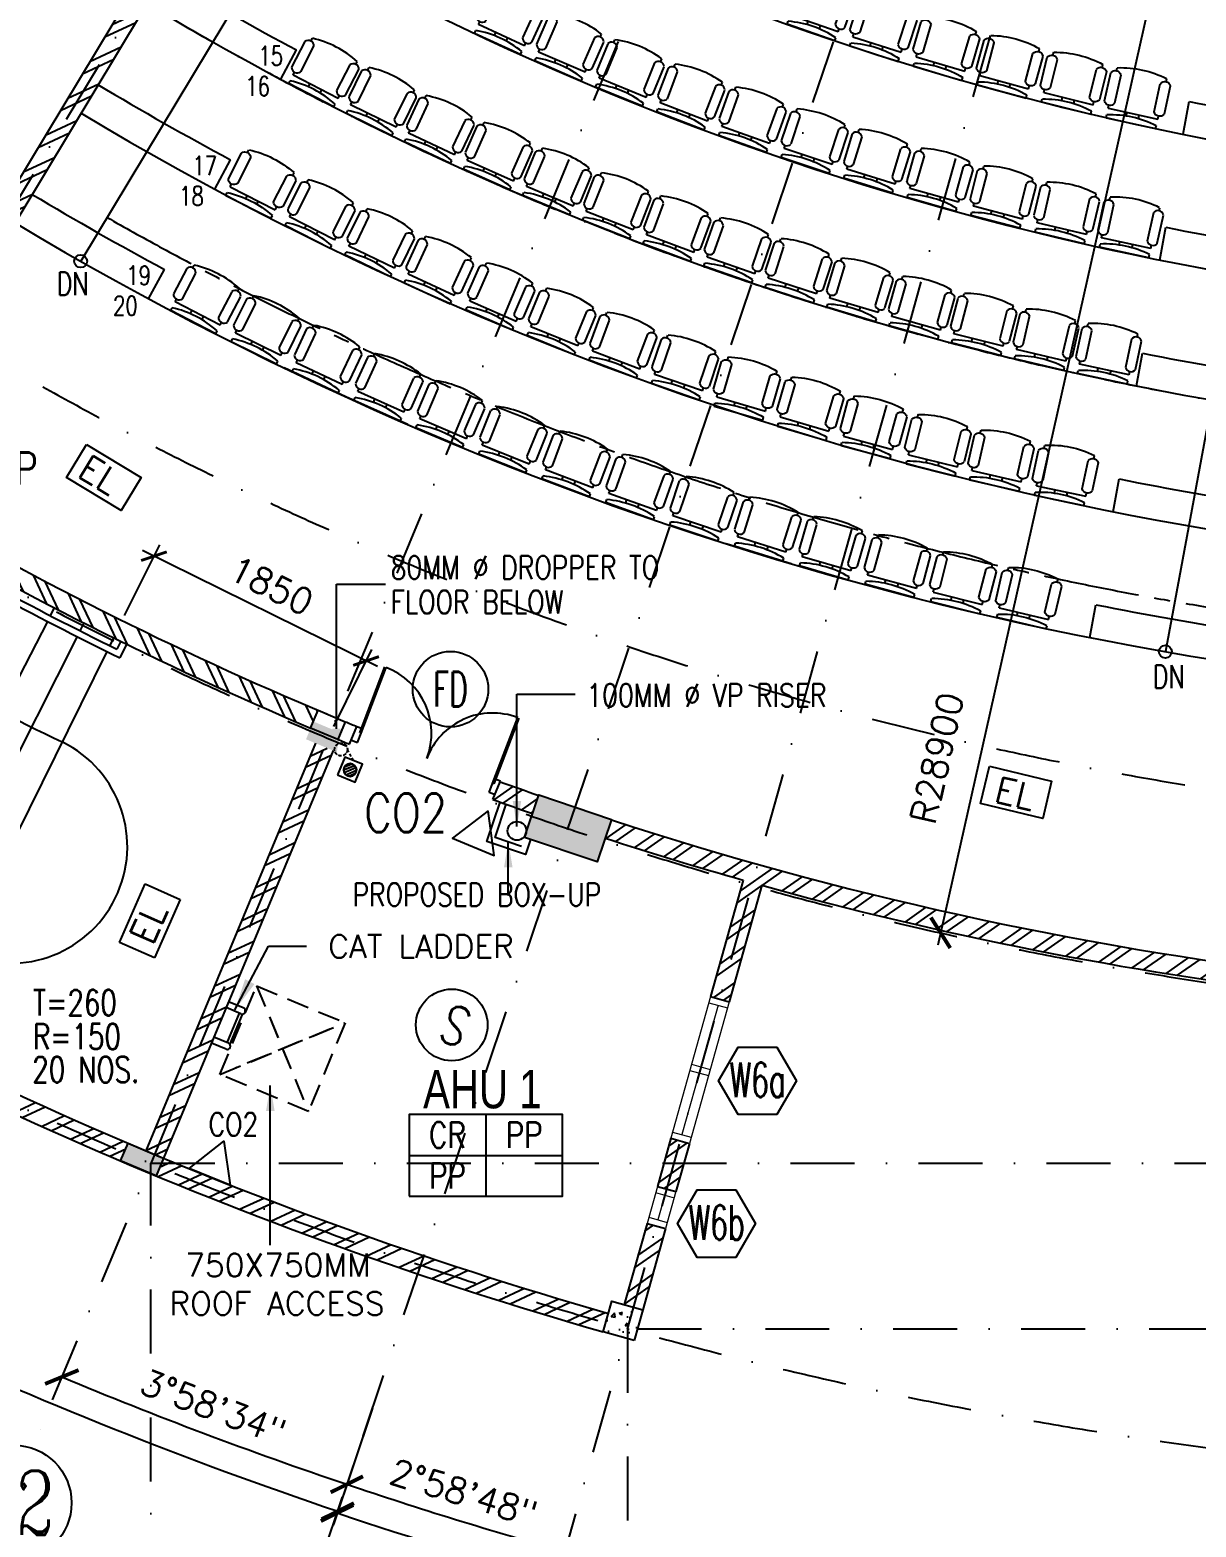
# Model space of a CAD drawing. Extents: x 2879167 to 2959690, y -882003 to -585933.
# Drawn here: x 2900786 to 2909901, y -693250 to -681549 of the extents above; entities that cross this region are included whole.
import ezdxf
from ezdxf.enums import TextEntityAlignment as Align

# ---------------------------------------------------------------- set-up
doc = ezdxf.new("R2010")
doc.units = 0
doc.header["$LTSCALE"] = 1000
doc.header["$MEASUREMENT"] = 0
doc.header["$PDMODE"] = 66
for name, pattern in [('CENTER2', [1.125, 0.75, -0.125, 0.125, -0.125]), ('DASHDOT', [1, 0.5, -0.25, 0, -0.25]), ('HIDDEN', [0.375, 0.25, -0.125])]:
    doc.linetypes.add(name, pattern=pattern)
doc.layers.get('0').update_dxf_attribs({"linetype": 'CONTINUOUS'})
doc.layers.get('DEFPOINTS').update_dxf_attribs({"linetype": 'CONTINUOUS'})
for name, color, linetype in [('-EL & K', 10, 'CONTINUOUS'), ('-FF', 240, 'CONTINUOUS'), ('COL', 3, 'CONTINUOUS'), ('DIM', 5, 'CONTINUOUS'), ('DR', 5, 'CONTINUOUS'), ('F1', 5, 'CONTINUOUS'), ('Finishes', 1, 'CONTINUOUS'), ('GRID', 6, 'DASHDOT'), ('H', 6, 'CONTINUOUS'), ('LINE', 7, 'CONTINUOUS'), ('railing', 1, 'CONTINUOUS'), ('SCH-WIN', 7, 'CONTINUOUS'), ('Sch_Door', 7, 'CONTINUOUS'), ('Sch_Window', 2, 'CONTINUOUS'), ('seat_below_cen', 8, 'CONTINUOUS'), ('SECTIONLINE', 4, 'CONTINUOUS'), ('SPEC', 7, 'CONTINUOUS'), ('step', 7, 'CONTINUOUS'), ('TEXT', 7, 'CONTINUOUS'), ('VP', 1, 'CONTINUOUS'), ('WALL', 2, 'CONTINUOUS'), ('WP', 1, 'HIDDEN')]:
    doc.layers.add(name, color=color, linetype=linetype)
doc.styles.add('1', font='ROMANC.SHX', dxfattribs={"width": 0.65, "height": 0.5})
doc.styles.add('E', font='ROMANS.SHX')
doc.styles.add('ROMANS', font='romans.shx')
doc.styles.add('ROMS', font='ROMANS.SHX', dxfattribs={"height": 300})
doc.styles.get("Standard").update_dxf_attribs({"font": 'Helv.shx'})
doc.dimstyles.get("Standard").update_dxf_attribs({"dimscale": 5, "dimtxt": 1, "dimasz": 2, "dimexe": 1, "dimexo": 1, "dimgap": 1, "dimtad": 0, "dimtih": 1, "dimtoh": 1, "dimdec": 4, "dimzin": 0, "dimdsep": 46, "dimtxsty": 'ROMANS', "dimcen": 1, "dimadec": 0, "dimazin": 0, "dimtfac": 1, "dimtdec": 4, "dimtofl": 0, "dimtmove": 0, "dimatfit": 3, "dimfxl": 0, "dimtolj": 1, "dimtzin": 0, "dimarcsym": 0})
doc.dimstyles.new('STANDARD$0', dxfattribs={"dimscale": 0, "dimtxt": 8, "dimasz": 6, "dimexe": 1, "dimexo": 1, "dimgap": 3, "dimtad": 1, "dimdec": 0, "dimlfac": -1, "dimrnd": 1, "dimzin": 0, "dimdsep": 46, "dimtxsty": 'Standard', "dimcen": 0, "dimclrd": 5, "dimclre": 250, "dimadec": 0, "dimazin": 0, "dimtfac": 1, "dimtdec": 4, "dimtofl": 0, "dimtmove": 0, "dimatfit": 3, "dimfxl": 0, "dimtolj": 1, "dimtzin": 0, "dimarcsym": 0})
pattern_1 = [(25, (488140.74, 177583.3), (-79.240924, 169.93271), []), (25, (488223.8, 177553.06), (-79.240924, 169.93271), [])]

# ---------------------------------------------------------------- blocks, each defined once
blk = doc.blocks.new('_ARCHTICK')
at = {"color": 0, "linetype": 'ByBlock', "const_width": 0.15}
blk.add_lwpolyline([(-0.5, -0.5), (0.5, 0.5)], dxfattribs=at)
blk = doc.blocks.new('*D121')
at = {"layer": 'DEFPOINTS', "color": 0}
for p in [(2914231, -660406), (2914231, -660406), (2913813, -662692), (2898231, -686958), (2931005, -688243)]:
    blk.add_point(p, dxfattribs=at)
at = {"layer": 'DIM'}
blk.add_arc((2914231, -660406), 2323, 238.927, 301.073, dxfattribs=at)
at = {"layer": 'DIM', "xscale": 200, "yscale": 200, "zscale": 200}
for p, rotation in [((2913032, -662396), 148.9270490380316), ((2915430, -662396), 31.07295098388144)]:
    blk.add_blockref('_ARCHTICK', p, dxfattribs=dict(at, rotation=rotation))
at = {"layer": 'DIM', "color": 7, "insert": (2914231, -662510), "char_height": 200, "attachment_point": 5, "rotation": 0, "style": 'ROMANS'}
blk.add_mtext('\\A1;62°8\'45"', dxfattribs=at)
blk = doc.blocks.new('*D122')
at = {"layer": 'DEFPOINTS', "color": 0}
for p in [(2914233, -660406), (2914233, -660406), (2913815, -662692), (2930297, -687065), (2897459, -688243)]:
    blk.add_point(p, dxfattribs=at)
at = {"layer": 'DIM'}
blk.add_arc((2914233, -660406), 2323, 238.927, 301.0727, dxfattribs=at)
at = {"layer": 'DIM', "xscale": 200, "yscale": 200, "zscale": 200}
for p, rotation in [((2913034, -662396), 148.9270495927155), ((2915432, -662396), 31.07272813242464)]:
    blk.add_blockref('_ARCHTICK', p, dxfattribs=dict(at, rotation=rotation))
at = {"layer": 'DIM', "color": 7, "insert": (2914233, -662510), "char_height": 200, "attachment_point": 5, "rotation": 359.9999, "style": 'ROMANS'}
blk.add_mtext('\\A1;62°8\'44"', dxfattribs=at)
blk = doc.blocks.new('*D84')
at = {"layer": 'DEFPOINTS', "color": 0}
for p in [(2914231, -660406), (2914231, -660406), (2903496, -692226), (2905581, -693852), (2910578, -693955)]:
    blk.add_point(p, dxfattribs=at)
at = {"layer": 'DIM'}
for p, q in [((2903464, -692321), (2903155, -693235)), ((2910567, -694054), (2910481, -694849))]:
    blk.add_line(p, q, dxfattribs=at)
blk.add_arc((2914231, -660406), 34546, 251.3562, 263.7854, dxfattribs=at)
at = {"layer": 'DIM', "xscale": 200, "yscale": 200, "zscale": 200}
for p, rotation in [((2903187, -693140), 161.3562291409188), ((2910491, -694750), 353.7854095700074)]:
    blk.add_blockref('_ARCHTICK', p, dxfattribs=dict(at, rotation=rotation))
at = {"layer": 'DIM', "color": 7, "insert": (2906843, -693929), "char_height": 200, "attachment_point": 5, "rotation": 347.5708, "style": 'ROMANS'}
blk.add_mtext('\\A1;12°25\'45"', dxfattribs=at)
blk = doc.blocks.new('*D85')
at = {"layer": 'DEFPOINTS', "color": 0}
for p in [(2914231, -660406), (2914231, -660406), (2896783, -689361), (2898592, -691194), (2903496, -692226)]:
    blk.add_point(p, dxfattribs=at)
at = {"layer": 'DIM'}
for p, q in [((2896732, -689446), (2896356, -690069)), ((2903464, -692321), (2903160, -693221))]:
    blk.add_line(p, q, dxfattribs=at)
blk.add_arc((2914231, -660406), 34532, 238.927, 251.3562, dxfattribs=at)
at = {"layer": 'DIM', "xscale": 200, "yscale": 200, "zscale": 200}
for p, rotation in [((2896408, -689984), 148.927048814315), ((2903192, -693126), 341.3562291409187)]:
    blk.add_blockref('_ARCHTICK', p, dxfattribs=dict(at, rotation=rotation))
at = {"layer": 'DIM', "color": 7, "insert": (2899807, -691540), "char_height": 200, "attachment_point": 5, "rotation": 335.1416, "style": 'ROMANS'}
blk.add_mtext('\\A1;12°25\'45"', dxfattribs=at)
blk = doc.blocks.new('sbc')
at = {"layer": 'seat_below_cen'}
for p, q in [((-198, 375), (-198, 400)), ((198, 375), (198, 400)), ((-238, 350), (-238, 125)), ((-158, 125), (-158, 350)), ((158, 350), (158, 125)), ((238, 125), (238, 350)), ((-198, 75), (-198, 100)), ((198, 75), (-198, 75)), ((-198, 0), (-198, 25)), ((198, 0), (-198, 0)), ((-50, 49), (-50, 75)), ((50, 75), (50, 48)), ((198, 75), (198, 100)), ((198, 0), (198, 25))]:
    blk.add_line(p, q, dxfattribs=at)
for centre, radius, start, end in [((-198, 331), 44.5, 25.9892, 154.0108), ((0, -368), 793, 75.5714, 104.4286), ((198, 331), 44.5, 25.9892, 154.0108), ((-198, 144), 44.5, 205.9892, 334.0108), ((198, 144), 44.5, 205.9892, 334.0108), ((0, -743), 793, 75.5714, 104.4286)]:
    blk.add_arc(centre, radius, start, end, dxfattribs=at)
blk = doc.blocks.new('*D124')
at = {"layer": 'DEFPOINTS', "color": 0}
for p in [(2914231, -660406), (2914231, -660406), (2901771, -692374), (2900803, -692634), (2903074, -693475)]:
    blk.add_point(p, dxfattribs=at)
at = {"layer": 'DIM'}
blk.add_arc((2914231, -660406), 34310, 247.3801, 251.3562, dxfattribs=at)
at = {"layer": 'DIM', "xscale": 200, "yscale": 200, "zscale": 200}
for p, rotation in [((2901035, -692077), 157.3801448760723), ((2903263, -692916), 341.3562392169153)]:
    blk.add_blockref('_ARCHTICK', p, dxfattribs=dict(at, rotation=rotation))
at = {"layer": 'DIM', "color": 7, "insert": (2902219, -692311), "char_height": 200, "attachment_point": 5, "rotation": 339.3682, "style": 'ROMANS'}
blk.add_mtext('\\A1;3°58\'34"', dxfattribs=at)
blk = doc.blocks.new('*D125')
at = {"layer": 'DEFPOINTS', "color": 0}
for p in [(2914231, -660406), (2914231, -660406), (2903828, -693101), (2903070, -693487), (2904805, -694023)]:
    blk.add_point(p, dxfattribs=at)
at = {"layer": 'DIM'}
blk.add_arc((2914231, -660406), 34310, 251.3562, 254.3361, dxfattribs=at)
at = {"layer": 'DIM', "xscale": 200, "yscale": 200, "zscale": 200}
for p, rotation in [((2903263, -692916), 161.3562293810233), ((2904968, -693442), 344.3361454312285)]:
    blk.add_blockref('_ARCHTICK', p, dxfattribs=dict(at, rotation=rotation))
at = {"layer": 'DIM', "color": 7, "insert": (2904176, -692981), "char_height": 200, "attachment_point": 5, "rotation": 342.8462, "style": 'ROMANS'}
blk.add_mtext('\\A1;2°58\'48"', dxfattribs=at)
blk = doc.blocks.new('*D128')
at = {"layer": 'DEFPOINTS', "color": 0}
for p in [(2901755, -685662), (2901482, -686215), (2903116, -687083)]:
    blk.add_point(p, dxfattribs=at)
at = {"layer": 'DIM', "color": 0}
for p, q in [((2901526, -686125), (2901800, -685572)), ((2903503, -686525), (2901666, -685618)), ((2903160, -686994), (2903458, -686391))]:
    blk.add_line(p, q, dxfattribs=at)
at = {"layer": 'DIM', "color": 0, "xscale": 150, "yscale": 150, "zscale": 150}
for p, rotation in [((2901755, -685662), 153.7115798362887), ((2903413, -686481), 333.7115798362887)]:
    blk.add_blockref('_ARCHTICK', p, dxfattribs=dict(at, rotation=rotation))
at = {"layer": 'DIM', "color": 7, "insert": (2902673, -685892), "char_height": 200, "attachment_point": 5, "rotation": 333.7116, "style": 'ROMANS'}
blk.add_mtext('\\A1;1850', dxfattribs=at)
blk = doc.blocks.new('*D131')
at = {"layer": 'DEFPOINTS', "color": 0, "ltscale": 0.1}
for p in [(2914231, -660406), (2907904, -688605)]:
    blk.add_point(p, dxfattribs=at)
at = {"layer": 'DIM', "ltscale": 0.1}
blk.add_line((2914253, -660309), (2907882, -688703), dxfattribs=at)
at = {"layer": 'DIM', "ltscale": 0.1, "xscale": 200, "yscale": 200, "zscale": 200, "rotation": 257.3540251472509}
blk.add_blockref('_ARCHTICK', (2907904, -688605), dxfattribs=at)
at = {"layer": 'DIM', "color": 7, "ltscale": 0.1, "insert": (2907876, -687240), "char_height": 200, "attachment_point": 5, "rotation": 77.354, "style": 'ROMANS'}
blk.add_mtext('\\A1;R28900', dxfattribs=at)
blk = doc.blocks.new('A$C061803DA')
at = {"layer": 'LINE', "color": 5}
for p, q in [((72, 123), (28, 79)), ((97, 120), (31, 54)), ((113, 108), (43, 38)), ((125, 91), (60, 26)), ((127, 65), (86, 24))]:
    blk.add_line(p, q, dxfattribs=at)
at = {"layer": 'LINE', "color": 5, "linetype": 'Continuous'}
blk.add_lwpolyline([(150, 150), (150, 0), (0, 0), (0, 150)], close=True, dxfattribs=at)
at = {"layer": 'LINE', "color": 5}
blk.add_circle((78, 73), 50, dxfattribs=at)
blk = doc.blocks.new('SMOKE DETECTOR')
at = {"layer": '-FF'}
blk.add_circle((0, 0), 280, dxfattribs=at)
at = {"layer": '-FF', "color": 3, "style": 'E', "width": 0.8}
blk.add_text('S', height=300, dxfattribs=at).set_placement((-132, -156))
blk = doc.blocks.new('D1200-1')
at = {"layer": 'DR'}
for p, q in [((0, 0), (0, -50)), ((0, -50), (77, -50)), ((77, -38), (115, -38)), ((77, -38), (77, -50)), ((77, -38), (627, -38)), ((77, -50), (627, -50)), ((115, 0), (115, -38)), ((0, -1200), (0, -1150)), ((0, -1150), (77, -1150)), ((77, -1150), (627, -1150)), ((77, -1162), (77, -1150)), ((77, -1162), (627, -1162)), ((77, -1162), (115, -1162)), ((115, -1200), (115, -1162))]:
    blk.add_line(p, q, dxfattribs=at)
for centre, start, end in [((77, -50), 270, 0), ((77, -1150), 0, 90)]:
    blk.add_arc(centre, 550, start, end, dxfattribs=at)

msp = doc.modelspace()

# ---------------------------------------------------------------- hatches: boundary and pattern name
at = {"layer": 'H', "ltscale": 0.1}
h = msp.add_hatch(dxfattribs=at)
h.set_pattern_fill('ANSI32', color=256, scale=500, angle=340, style=0)
h.set_pattern_definition(pattern_1)
h.paths.add_polyline_path([(2901663.2, -681408), (2901534.6, -681330.8), (2900063.7, -683771.8, -0.0183186), (2898391.3, -682672.1), (2897635.5, -683926.3), (2897764, -684003.7), (2898436.5, -682887.7, 0.0168494), (2899986.3, -683900.3), (2899960.4, -683943.2), (2900088.7, -684020.5), (2900088.7, -684020.5), (2900088.9, -684020.6)])
h.paths.add_polyline_path([(2905119.7, -675381.5), (2905294.8, -675381.5), (2901843.9, -681108.2), (2901715.3, -681031)])
h = msp.add_hatch(dxfattribs=at)
h.set_pattern_fill('ANSI32', color=256, scale=500, angle=200, style=0)
h.set_pattern_definition([(295, (5828462.16, 0), (-169.93271, -79.240924), []), (295, (5828545.22, -30.23), (-169.93271, -79.240924), [])])
h.paths.add_polyline_path([(2899583, -685296), (2899660.5, -685167.5, 0.0329329), (2903037.8, -686866.3), (2902979.9, -687004.7, -0.0329517)])
h = msp.add_hatch(dxfattribs=at)
h.set_pattern_fill('AR-CONC', color=256, scale=35, style=0)
h.set_pattern_definition([(50, (488140.74, 177583.3), (251.041064, -21.963247), [26.25, -288.75]), (355, (488140.74, 177583.3), (-48.562967, 263.267247), [21, -231]), (100.4514, (488161.66, 177581.46), (202.478284, 241.30384), [22.309066, -245.39974]), (46.1842, (488140.74, 177653.3), (373.534367, -57.931655), [39.375, -433.125]), (96.6356, (488171.87, 177648.47), (327.131947, 340.941255), [33.4636, -368.09955]), (351.1842, (488140.74, 177653.3), (327.13168, 340.94151), [31.5, -346.5]), (21, (488175.74, 177635.8), (208.917468, -140.916612), [26.25, -288.75]), (326, (488175.74, 177635.8), (85.160366, 253.802516), [21, -231]), (71.4514, (488193.15, 177624.05), (294.07792, 112.885674), [22.309067, -245.39974]), (37.5, (488140.74, 177583.295), (4.2559494, 116.5128488), [0, -228.2, 0, -234.5, 0, -231.875]), (7.5, (488140.74, 177583.3), (92.074338, 138.044099), [0, -133.7, 0, -222.95, 0, -88.375]), (327.5, (488062.69, 177583.295), (186.8378527, -7.894205), [0, -87.5, 0, -273, 0, -362.25]), (317.5, (488027.69, 177583.3), (204.115159, 35.036744), [0, -113.75, 0, -181.3, 0, -257.25])])
h.paths.add_polyline_path([(2903214, -687043), (2903001.8, -686954.2), (2902943.9, -687092.6), (2903156.1, -687181.4)])
h.paths.add_polyline_path([(2901829.2, -690366), (2901829.2, -690366, -0.0023106), (2901552.8, -690250.1), (2901552.5, -690250), (2901494.5, -690388.3), (2901771.2, -690504.3)])
h.paths.add_polyline_path([(2897627.9, -688258.2, -0.0017694), (2897431.2, -688140), (2897431, -688139.8), (2897353.8, -688268.4), (2897550.9, -688386.9, 0.0005372), (2897611.1, -688422.6), (2897688.2, -688294.3)])
h.paths.add_polyline_path([(2905332.4, -687720), (2904763.9, -687528.2), (2904652, -687859.8), (2905220.5, -688051.7)])
h = msp.add_hatch(dxfattribs=at)
h.set_pattern_fill('ANSI32', color=256, scale=500, angle=340, style=0)
h.paths.add_polyline_path([(2901829.4, -690365.5), (2901691, -690307.8), (2903017.7, -687123.7), (2903156.1, -687181.4)])
h = msp.add_hatch(dxfattribs=at)
h.set_pattern_fill('ANSI32', color=256, scale=500, angle=170, style=0)
h.paths.add_polyline_path([(2905331.3, -687723.3), (2905283.4, -687865.4, 0.0097564), (2906361.5, -688193.6), (2906356.1, -688212.9, 0.0006487), (2906428.3, -688233.2), (2906474.2, -688069.5, -0.0103922)])
h.paths.add_polyline_path([(2904592.8, -687471.5, -0.0012179), (2904461, -687424.2), (2904404.2, -687563.2, 0.0017341), (2904592.8, -687630.7)])
h.paths.add_polyline_path([(2904592.8, -687471.5), (2904592.8, -687630.7, 0.0011203), (2904714.9, -687673.6), (2904762.8, -687531.5, -0.001569)])
h.paths.add_polyline_path([(2906106.7, -689103.5), (2906178.6, -689123.7), (2906428.3, -688233.2, -0.0006487), (2906356.1, -688212.9)])
h.paths.add_polyline_path([(2906474.2, -688069.5), (2906428.3, -688233.2, 0.0006488), (2906500.5, -688253.3), (2906505.9, -688234.1, 0.0380023), (2910806.7, -689082.7), (2910822.9, -688933.6, -0.0386389)])
h.paths.add_polyline_path([(2906500.5, -688253.3, -0.0006488), (2906428.3, -688233.2), (2906178.6, -689123.7), (2906251.1, -689144)])
h.paths.add_polyline_path([(2905868.1, -690231), (2905796.2, -690210.8), (2905741.3, -690406.5), (2905818.9, -690406.5)])
h.paths.add_polyline_path([(2905940.6, -690251.3), (2905868.1, -690231), (2905818.9, -690406.5), (2905897.1, -690406.5)])
h.paths.add_polyline_path([(2905897.1, -690406.5), (2905818.9, -690406.5), (2905762.4, -690608), (2905834.8, -690628.3)])
h.paths.add_polyline_path([(2905690.4, -690587.8), (2905762.4, -690608), (2905818.9, -690406.5), (2905741.3, -690406.5)])
h.paths.add_polyline_path([(2905681.4, -690896.9), (2905609.3, -690876.7), (2905431.4, -691510.5), (2905503.6, -691530.8)])
h.paths.add_polyline_path([(2905753.7, -690917.2), (2905681.4, -690896.9), (2905503.6, -691530.8), (2905575.8, -691551.2)])
h = msp.add_hatch(dxfattribs=at)
h.set_pattern_fill('ANSI32', color=256, scale=500, angle=340, style=0)
h.set_pattern_definition([(25, (488140.74, 257155.43), (-79.240924, 169.93271), []), (25, (488223.8, 257125.2), (-79.240924, 169.93271), [])])
h.paths.add_polyline_path([(2897688.3, -688294.1), (2897611.1, -688422.6, 0.0334418), (2901494.5, -690388.3), (2901552.5, -690250, -0.0334299)])
h = msp.add_hatch(dxfattribs=at)
h.set_pattern_fill('ANSI32', color=256, scale=500, angle=340, style=0)
h.set_pattern_definition(pattern_1)
h.paths.add_polyline_path([(2905308.4, -691579.6), (2905267.7, -691724), (2904839.6, -691598.3), (2904078, -691358.8), (2903317.6, -691098.9), (2902722.2, -690880.7), (2902298.7, -690717.3), (2901771.2, -690504.3), (2901829.2, -690366), (2902090.8, -690473), (2902471, -690623.7), (2902834.7, -690762.8), (2903301.3, -690933.8), (2903693.8, -691071.6), (2903967.3, -691164.2), (2904536.1, -691348.2), (2904805, -691431.1), (2905080.3, -691513.4)])
h = msp.add_hatch(dxfattribs=at)
h.set_pattern_fill('AR-CONC', color=256, scale=35, style=0)
h.set_pattern_definition([(50, (488140.78, 188080.5), (251.041064, -21.963247), [26.25, -288.75]), (355, (488140.78, 188080.5), (-48.562967, 263.267247), [21, -231]), (100.4514, (488161.7, 188078.66), (202.478284, 241.30384), [22.309067, -245.39974]), (46.1842, (488140.78, 188150.5), (373.534367, -57.931655), [39.375, -433.125]), (96.6356, (488171.9, 188145.66), (327.131947, 340.941255), [33.4636, -368.09955]), (351.1842, (488140.78, 188150.5), (327.13168, 340.94151), [31.5, -346.5]), (21, (488175.78, 188133), (208.917468, -140.916612), [26.25, -288.75]), (326, (488175.78, 188133), (85.160366, 253.802516), [21, -231]), (71.4514, (488193.19, 188121.25), (294.07792, 112.885674), [22.309067, -245.39974]), (37.5, (488140.78, 188080.49), (4.2559494, 116.5128488), [0, -228.2, 0, -234.5, 0, -231.875]), (7.5, (488140.78, 188080.49), (92.074338, 138.044099), [0, -133.7, 0, -222.95, 0, -88.375]), (327.5, (488062.73, 188080.49), (186.8378527, -7.894205), [0, -87.5, 0, -273, 0, -362.25]), (317.5, (488027.73, 188080.5), (204.115159, 35.036744), [0, -113.75, 0, -181.3, 0, -257.25])])
h.paths.add_polyline_path([(2905576.1, -691551.2), (2905335.5, -691483.5), (2905267.7, -691724.1), (2905508.3, -691791.9)])

# ---------------------------------------------------------------- linework, layer by layer
at = {"layer": '-EL & K', "color": 10}
for p, q in [((2901484.7, -688680.6), (2901686.5, -688223.1)), ((2901686.5, -688223.1), (2901960.9, -688344.2)), ((2901960.9, -688344.2), (2901759.1, -688801.6)), ((2901759.1, -688801.6), (2901484.7, -688680.6))]:
    msp.add_line(p, q, dxfattribs=at)
for points in [[(2901226.7, -684789.9), (2901655, -685048), (2901500.1, -685304.9), (2901071.9, -685046.9)], [(2908285.7, -687304), (2908772.3, -687419.1), (2908703.3, -687711.1), (2908216.7, -687596)]]:
    msp.add_lwpolyline(points, close=True, dxfattribs=at)
at = {"layer": '-FF'}
msp.add_lwpolyline([(2904368.8, -687651.4), (2904088.6, -687865.7), (2904414.3, -688001.3)], close=True, dxfattribs=at)
at = {"ltscale": 2}
for p, q in [((2900976, -686064.9), (2900944.3, -686126.1)), ((2900923.2, -686171.5), (2900188.5, -687594.1)), ((2901207.5, -686183.2), (2901176.5, -686244.7)), ((2901155, -686289.8), (2900433, -687719)), ((2901440.1, -686299.4), (2901409.6, -686361.2)), ((2901387.8, -686406.2), (2900678.6, -687841.7))]:
    msp.add_line(p, q, dxfattribs=at)
at = {"ltscale": 0.1}
msp.add_line((2902650.7, -688708.8), (2902948.5, -688708.8), dxfattribs=at)
at = {"color": 1, "linetype": 'HIDDEN', "ltscale": 0.7}
for p, q in [((2902269.6, -689712.9), (2902557.3, -689020.3)), ((2902557.3, -689020.3), (2903250, -689308.1)), ((2902557.3, -689020.3), (2902962.2, -690000.7)), ((2902658.5, -689263.1), (2902962.2, -690000.7)), ((2902269.6, -689712.9), (2903250, -689308.1)), ((2903130.9, -689358.4), (2902393.3, -689662.1)), ((2903250, -689308.1), (2902962.2, -690000.7)), ((2902962.2, -690000.7), (2902269.6, -689712.9))]:
    msp.add_line(p, q, dxfattribs=at)
at = {"ltscale": 2}
for radius, start, end in [(21400, 239.12785, 300.87215), (22400, 239.11889, 300.88111), (23400, 239.11069, 300.88931), (24140, 239.29364, 241.92235), (24400, 239.29073, 300.70927), (25140, 239.09798, 241.80433), (22140, 258.58157, 261.6876), (25400, 239.09623, 300.88931), (26140, 239.09144, 241.69525), (26400, 239.08982, 300.88931), (23140, 258.62126, 261.59302), (24140, 258.65767, 261.50628), (25140, 258.69117, 261.42645), (26140, 258.72212, 261.35272)]:
    msp.add_arc((2914231.1, -660406.5), radius, start, end, dxfattribs=at)
at = {"layer": 'COL', "color": 3, "ltscale": 2}
for points in [[(2903192.1, -687093.7), (2902979.9, -687004.9), (2903037.8, -686866.5), (2903249.9, -686955.3)], [(2904652, -687859.8), (2904763.9, -687528.2), (2905332.4, -687720), (2905220.5, -688051.7)], [(2901771.2, -690504.3), (2901494.5, -690388.3), (2901552.5, -690250), (2901829.2, -690366)], [(2905508.3, -691791.9), (2905267.7, -691724.1), (2905335.5, -691483.5), (2905576.1, -691551.2)]]:
    msp.add_lwpolyline(points, close=True, dxfattribs=at)
at = {"layer": 'F1'}
for centre, radius, start, end in [((2911201.4, -665705.8), 23697.3, 238.78846, 244.60465), ((2900634.4, -687931.4), 912.5, 243.71158, 63.71158)]:
    msp.add_arc(centre, radius, start, end, dxfattribs=at)
at = {"layer": 'Finishes'}
for p, q in [((2902338.3, -689144.1), (2902319.1, -689190.2)), ((2902453.7, -689192.2), (2902338.3, -689144.1)), ((2902434.5, -689238.3), (2902319.1, -689190.2)), ((2902326.8, -689464.3), (2902422.9, -689233.5)), ((2902349.9, -689473.9), (2902446, -689243.1)), ((2902222.9, -689421), (2902203.7, -689467.2)), ((2902319.1, -689515.2), (2902203.7, -689467.2)), ((2902338.3, -689469.1), (2902222.9, -689421)), ((2904348.9, -690024.7), (2904348.9, -690664.6)), ((2903748.8, -690345), (2904949, -690345))]:
    msp.add_line(p, q, dxfattribs=at)
for points in [[(2903748.8, -690664.6), (2904949, -690664.6), (2904949, -690024.7), (2903748.8, -690024.7)], [(2902351.4, -690576.8), (2902029.7, -690448.2), (2902301.9, -690233.9)]]:
    msp.add_lwpolyline(points, close=True, dxfattribs=at)
for centre, radius, start, end in [((2902444.1, -689215.2), 25, 247.38013, 67.38013), ((2902434.5, -689238.3), 12.5, 337.38013, 351.85766), ((2902328.7, -689492.2), 25, 247.38013, 67.38013), ((2902338.3, -689469.1), 12.5, 322.90263, 337.38013)]:
    msp.add_arc(centre, radius, start, end, dxfattribs=at)
at = {"layer": 'GRID'}
for p, q in [((2914231.1, -660406.5), (2896218.2, -690298.7)), ((2914231.1, -660406.5), (2900803, -692633.9)), ((2903070, -693487.5), (2914231.1, -660406.5)), ((2914231.1, -660406.5), (2904804.8, -694022.9)), ((2901731.1, -690406.5), (2938704.7, -690406.5)), ((2901731.1, -698894.7), (2901731.1, -690406.5)), ((2905456.3, -691699.5), (2905456.3, -698894.7)), ((2905534.3, -691699.5), (2938704.7, -691699.5))]:
    msp.add_line(p, q, dxfattribs=at)
at = {"layer": 'GRID', "color": 7, "linetype": 'Continuous'}
msp.add_circle((2900661.1, -693060.9), 450, dxfattribs=at)
at = {"layer": 'GRID'}
for radius, start, end in [(24400, 234.58389, 305.65132), (27400, 234.58389, 305.04123), (28900, 234.80971, 305.04123), (32500, 235.39893, 305.04123)]:
    msp.add_arc((2914231.1, -660406.5), radius, start, end, dxfattribs=at)
at = {"layer": 'H', "color": 5, "lineweight": 0, "ltscale": 0.1}
for p, q in [((2906106.7, -689103.5), (2905796.2, -690210.8)), ((2906251.1, -689144), (2905940.6, -690251.3)), ((2906165.4, -689171.9), (2906030.4, -689653.3)), ((2906093.2, -689151.6), (2906237.6, -689192.1)), ((2905958.2, -689633.1), (2906102.6, -689673.6)), ((2906016.9, -689701.5), (2905881.9, -690182.9)), ((2905944.7, -689681.2), (2906089.1, -689721.7)), ((2905809.7, -690162.6), (2905954.1, -690203.1)), ((2905690.4, -690587.8), (2905609.4, -690876.7)), ((2905676.9, -690636), (2905821.3, -690676.5)), ((2905749.1, -690656.2), (2905695.1, -690848.8)), ((2905834.8, -690628.3), (2905753.8, -690917.2)), ((2905622.9, -690828.5), (2905767.3, -690869))]:
    msp.add_line(p, q, dxfattribs=at)
at = {"layer": 'LINE', "color": 5}
msp.add_line((2903238.1, -687332.4), (2903323.2, -687296.8), dxfattribs=at)
at = {"layer": 'LINE', "color": 5, "linetype": 'Continuous'}
msp.add_lwpolyline([(2903189.8, -687370.3), (2903328.6, -687427.2), (2903385.4, -687288.4), (2903246.6, -687231.5)], close=True, dxfattribs=at)
at = {"layer": 'LINE', "color": 5}
msp.add_circle((2903288.1, -687332.3), 50, dxfattribs=at)
at = {"layer": 'railing'}
for p, q in [((2901495.2, -686326.6), (2901464.7, -686388.4)), ((2901540.1, -686348.6), (2901487.4, -686455.2))]:
    msp.add_line(p, q, dxfattribs=at)
for radius, start, end in [(30800, 239.71975, 243.88862), (30750, 239.72104, 243.79576)]:
    msp.add_arc((2915043, -658798.7), radius, start, end, dxfattribs=at)
at = {"layer": 'SCH-WIN', "ltscale": 0.1}
for points in [[(2906776.7, -689763.4), (2906624.7, -690026.7), (2906320.8, -690026.7), (2906168.8, -689763.4), (2906320.8, -689500.2), (2906624.7, -689500.2)], [(2906456.4, -690878.5), (2906304.4, -691141.8), (2906000.4, -691141.8), (2905848.4, -690878.5), (2906000.4, -690615.2), (2906304.4, -690615.2)]]:
    msp.add_lwpolyline(points, close=True, dxfattribs=at)
at = {"layer": 'Sch_Door', "ltscale": 0.1}
msp.add_circle((2904073.2, -686701.3), 295.3, dxfattribs=at)
at = {"layer": 'SECTIONLINE', "color": 5, "linetype": 'CENTER2'}
msp.add_arc((2914231.1, -660406.5), 26001, 240.40108, 305.04123, dxfattribs=at)
at = {"layer": 'step', "color": 5}
msp.add_line((2905961.6, -675419.7), (2901182.6, -683356.4), dxfattribs=at)
at = {"layer": 'step', "color": 5, "ltscale": 0.1}
msp.add_line((2911342.5, -677336.9), (2909661.3, -686408), dxfattribs=at)
at = {"layer": 'step', "ltscale": 0.1}
for p, q in [((2902746.8, -681934.8), (2902869.2, -681705.4)), ((2902230, -682792.5), (2902352.8, -682563.3)), ((2901713.2, -683650), (2901836.5, -683421.1)), ((2903255.2, -684416.7), (2902774.1, -684190.9)), ((2903740.8, -684632.8), (2903255.2, -684416.7)), ((2906736.6, -685720.4), (2906228.5, -685564.4))]:
    msp.add_line(p, q, dxfattribs=at)
at = {"layer": 'step'}
for p, q in [((2909800.6, -682363.9), (2909848, -682108.3)), ((2909618.3, -683347.3), (2909665.7, -683091.6)), ((2909436.1, -684330.7), (2909483.5, -684075)), ((2909253.8, -685314), (2909301.2, -685058.4)), ((2909071.3, -686298.6), (2909118.9, -686041.7))]:
    msp.add_line(p, q, dxfattribs=at)
at = {"layer": 'step', "color": 5}
for centre in [(2901182.6, -683356.4), (2909661.3, -686408)]:
    msp.add_circle(centre, 50, dxfattribs=at)
at = {"layer": 'VP', "ltscale": 0.1}
for p, q in [((2903181.6, -687010.6), (2903181.6, -685880.7)), ((2903181.6, -685880.7), (2903566.2, -685880.7)), ((2904592.8, -687774.8), (2904592.8, -686741.4)), ((2904592.8, -686741.4), (2905048.8, -686741.4)), ((2904524.9, -688314.1), (2904524.9, -687894.8)), ((2902664.8, -691045.5), (2902664.8, -689797.5))]:
    msp.add_line(p, q, dxfattribs=at)
msp.add_circle((2904592.8, -687808.8), 73, dxfattribs=at)
msp.add_circle((2904592.8, -687808.8), 73, dxfattribs=at)
for points in [[(2904626.1, -687574.8), (2904559.4, -687574.8), (2904592.8, -687774.8)], [(2904558.3, -688094.8), (2904491.6, -688094.8), (2904524.9, -687894.8)], [(2902631.4, -689997.5), (2902698.1, -689997.5), (2902664.8, -689797.5)]]:
    msp.add_solid(points, dxfattribs=at)
at = {"layer": 'WALL'}
for p, q in [((2905119.7, -675381.5), (2900063.7, -683771.8)), ((2901663.2, -681408), (2900088.9, -684020.6)), ((2903284.5, -687131.7), (2903341.4, -686992.7)), ((2903017.7, -687123.7), (2901690.7, -690308.3)), ((2903017.7, -687123.7), (2901690.7, -690308.3)), ((2903156.1, -687181.4), (2901829.4, -690365.5)), ((2904404.2, -687563.2), (2904461, -687424.2)), ((2906361.5, -688193.6), (2906106.7, -689103.5)), ((2906505.9, -688234.1), (2906251.1, -689144)), ((2906106.7, -689103.5), (2906251.1, -689144)), ((2905796.2, -690210.8), (2905690.4, -690587.8)), ((2905796.2, -690210.8), (2905940.6, -690251.3)), ((2905940.6, -690251.3), (2905834.8, -690628.3)), ((2901771.7, -690503.9), (2901771.5, -690504.5)), ((2905690.4, -690587.8), (2905834.8, -690628.3)), ((2905609.3, -690876.7), (2905431.4, -691510.5)), ((2905753.7, -690917.2), (2905575.8, -691551.2)), ((2905609.4, -690876.7), (2905753.8, -690917.2))]:
    msp.add_line(p, q, dxfattribs=at)
at = {"layer": 'WALL', "color": 7}
for points in [[(2904699.4, -687875.8), (2904659.9, -687993.1), (2904358, -687891.2), (2904461.7, -687583.9)], [(2904628.5, -687929.7), (2904421.4, -687859.8), (2904508.8, -687600.8)]]:
    msp.add_lwpolyline(points, dxfattribs=at)
at = {"layer": 'WALL'}
for radius, start, end in [(28730, 239.52337, 247.21749), (28880, 239.52337, 247.07149), (28730, 247.52992, 247.72611), (28880, 247.52893, 247.72619), (28730, 250.11922, 250.75793), (28880, 250.10686, 250.76104), (28730, 251.95255, 263.18711), (28880, 251.95255, 254.18723), (32425, 238.35276, 254.02724), (28880, 254.48482, 263.19011), (32575, 238.77881, 254.02834)]:
    msp.add_arc((2914231.1, -660406.5), radius, start, end, dxfattribs=at)
at = {"layer": 'WP', "ltscale": 0.1}
msp.add_line((2903316, -687260), (2903267.5, -687172.9), dxfattribs=at)
msp.add_circle((2903217.5, -687172.9), 50, dxfattribs=at)
msp.add_solid([(2903214.9, -687010.6), (2903148.3, -687010.6), (2903181.6, -687210.6)], dxfattribs=at)

# ---------------------------------------------------------------- block references
at = {"layer": '-FF', "ltscale": 0.1, "rotation": 157.3801350561204}
msp.add_blockref('SMOKE DETECTOR', (2904082.6, -689325.5), dxfattribs=at)
at = {"xscale": -1, "rotation": 67.71659808676506}
msp.add_blockref('A$C061803DA', (2903385.4, -687288.4), dxfattribs=at)
at = {"layer": 'DR', "ltscale": 0.1, "rotation": 69.14392775177048}
msp.add_blockref('D1200-1', (2903300.5, -687100.2), dxfattribs=at)
at = {"layer": 'seat_below_cen'}
for p, rotation in [((2906891.1, -681569.8), 340.872021648159), ((2904441.1, -681658.5), 335.2664011375566), ((2904913.3, -681869.7), 336.5330677998948), ((2902984.6, -682060), 332.5530325280708), ((2905390.1, -682070.5), 337.7997344726205), ((2905871.1, -682260.6), 339.0664011369363), ((2903436.8, -682289), 333.7433103048332), ((2903893.7, -682508.5), 334.9335880739417), ((2906356.3, -682440.1), 340.3330677955103), ((2906845.3, -682608.8), 341.599734453605), ((2904355, -682718.4), 336.1238658496744), ((2907337.9, -682766.6), 342.8664011309482), ((2904820.6, -682918.8), 337.3141436295509), ((2907833.8, -682913.5), 344.1330677993172), ((2908332.9, -683049.4), 345.3997344666204), ((2902956.9, -683167.2), 333.1535167783784), ((2905290.3, -683109.4), 338.5044214107368), ((2908834.9, -683174.3), 346.6664011319425), ((2905763.9, -683290.2), 339.6946991927912), ((2909339.5, -683288), 347.9330677925201), ((2903425.2, -683393.3), 334.2131378346519), ((2906241, -683461.2), 340.8849769669375), ((2903890, -683609.8), 335.3493153315007), ((2906721.7, -683622.2), 342.07525474302), ((2907205.5, -683773.2), 343.2655325309661), ((2902061.8, -683832.9), 332.6393087542117), ((2904375.3, -683816.4), 336.4850865965773), ((2904856.6, -684013.2), 337.6384443596625), ((2907692.4, -683914.1), 344.4558103004445), ((2902535.9, -684073.1), 333.7182495251193), ((2908182.2, -684044.8), 345.6460880704963), ((2905341.8, -684200.2), 339.5145989344468), ((2908674.5, -684165.4), 346.8363658502684), ((2903014.7, -684303.8), 334.811661728808), ((2905830.8, -684377.2), 341.0951622569906), ((2909169.2, -684275.7), 348.0266436298141), ((2903498, -684524.7), 335.9047603514851), ((2903985.7, -684735.9), 337.0148774495736), ((2904477.6, -684937.3), 338.1239752026511), ((2904973.4, -685128.6), 339.2327407846955), ((2905473, -685310), 340.3410033004276), ((2905976.1, -685481.3), 341.4487368855235), ((2906482.6, -685642.4), 342.5562374255807), ((2906992.2, -685793.2), 343.909257898033), ((2907504.7, -685933.8), 344.7556807482674)]:
    msp.add_blockref('sbc', p, dxfattribs=dict(at, rotation=rotation))
at = {"layer": 'seat_below_cen', "xscale": -1}
for p, rotation in [((2907384.5, -681734.5), 342.2026858381694), ((2907881.5, -681887.7), 343.532963617552), ((2908381.9, -682029.3), 344.8632413938122), ((2908885.4, -682159.3), 346.193519172697), ((2909391.9, -682277.5), 347.5237969481915), ((2902493.3, -682931.7), 333.0852216623481), ((2906323.3, -684544.1), 343.7366046307138), ((2906819.1, -684701), 343.7366046307138), ((2907318, -684847.6), 344.8899623981386), ((2907826.1, -684989.2), 346.0257336646758), ((2908324.3, -685110.1), 347.1619111533377), ((2908831.3, -685225.9), 348.2215322114833), ((2908020, -686064.1), 345.637605900814), ((2908537.7, -686183.9), 346.7340263139485)]:
    msp.add_blockref('sbc', p, dxfattribs=dict(at, rotation=rotation))

# ---------------------------------------------------------------- texts
at = {"layer": '-EL & K', "color": 10, "style": 'ROMS'}
for rotation, p in [(328.92705, (2901146.2, -685032.2)), (346.69417, (2908314.1, -687577.1)), (66.19778, (2901742.1, -688710.1))]:
    msp.add_text('EL', height=200, rotation=rotation, dxfattribs=at).set_placement(p)
at = {"layer": '-FF', "color": 2, "style": 'ROMANS', "width": 0.8}
for s, height, p in [('L/DP', 250, (2900152.7, -685102.1)), ('CO2', 300, (2903399.3, -687817.8))]:
    msp.add_text(s, height=height, dxfattribs=at).set_placement(p)
at = {"layer": 'Finishes', "color": 7, "ltscale": 10, "style": 'ROMANS', "width": 0.8}
for s, p in [('CR', (2904048.9, -690185)), ('PP', (2904648.9, -690185)), ('PP', (2904048.9, -690505))]:
    msp.add_text(s, height=200, dxfattribs=at).set_placement(p, align=Align.MIDDLE)
at = {"layer": 'GRID', "color": 3, "style": '1', "width": 0.7}
msp.add_text('B2', height=500, dxfattribs=at).set_placement((2900661.1, -693060.9), align=Align.MIDDLE_CENTER)
at = {"layer": 'Sch_Door', "color": 2, "style": 'ROMANS', "width": 0.6}
msp.add_text('FD', height=270, rotation=0, dxfattribs=at).set_placement((2904073.2, -686701.3), align=Align.MIDDLE_CENTER)
at = {"layer": 'Sch_Window', "style": 'ROMANS', "width": 0.6}
for s, p in [('W6a', (2906475.4, -689755)), ('W6b', (2906155.1, -690870.1))]:
    msp.add_text(s, height=270, rotation=360, dxfattribs=at).set_placement(p, align=Align.MIDDLE_CENTER)
at = {"layer": 'SPEC', "color": 1, "style": 'ROMANS', "width": 0.75}
for s, p in [('15', (2902571.5, -681826.4)), ('16', (2902468.5, -682063.6)), ('17', (2902055.2, -682684.3)), ('18', (2901952.1, -682921.4)), ('19', (2901538.9, -683542.1)), ('20', (2901435.8, -683779.2))]:
    msp.add_text(s, height=150, rotation=0, dxfattribs=at).set_placement(p)
at = {"layer": 'SPEC', "color": 7, "style": 'ROMANS', "width": 0.75}
msp.add_text('DN', height=180, dxfattribs=at).set_placement((2900995.8, -683622.3))
at = {"layer": 'SPEC', "style": 'ROMANS', "width": 0.8}
for s, rotation, p in [('80MM %%C DROPPER TO ', 360, (2903605.3, -685840.2)), ('FLOOR BELOW', 360, (2903605.3, -686109.6)), ('100MM %%C VP RISER', 0, (2905135.8, -686838.6))]:
    msp.add_text(s, height=180, rotation=rotation, dxfattribs=at).set_placement(p)
at = {"layer": 'SPEC', "color": 7, "style": 'ROMANS', "width": 0.75}
for s, height, rotation, p in [('DN', 180, 0, (2909563.6, -686693.8)), ('T=260', 200, 360, (2900809, -689250.9)), ('R=150', 200, 360, (2900808.7, -689515.9)), ('20 NOS.', 200, 360, (2900804.1, -689774.3))]:
    msp.add_text(s, height=height, rotation=rotation, dxfattribs=at).set_placement(p)
at = {"layer": 'SPEC', "style": 'ROMANS', "width": 0.8}
msp.add_text('PROPOSED BOX-UP', height=180, dxfattribs=at).set_placement((2903307.3, -688396.5))
at = {"layer": 'SPEC', "color": 7, "linetype": 'Continuous', "style": 'ROMANS', "width": 0.8}
msp.add_text('CO2', height=180, rotation=360, dxfattribs=at).set_placement((2902376, -690101.9), align=Align.MIDDLE_CENTER)
at = {"layer": 'SPEC', "char_height": 180, "style": 'ROMANS'}
for s, insert, attachment_point in [('CAT LADDER', (2904568.8, -688711.9), 6), (' 750X750MM\\PROOF ACCESS', (2901876.5, -691352.6), 4)]:
    msp.add_mtext(s, dxfattribs=dict(at, insert=insert, attachment_point=attachment_point))
at = {"layer": 'TEXT', "color": 2, "width": 0.75}
msp.add_text('AHU 1', height=300, dxfattribs=at).set_placement((2904322, -689827), align=Align.MIDDLE_CENTER)

# ---------------------------------------------------------------- dimensions: what is measured, and where the dimension line sits
at = {"layer": 'DIM', "ltscale": 0.1}
dim = msp.add_radius_dim(center=(2914231.1, -660406.5), mpoint=(2907904.1, -688605.4), dimstyle='Standard', override={"dimscale": 100, "dimtxt": 2, "dimtad": 1, "dimtih": 0, "dimtoh": 0, "dimdec": 0, "dimblk1": 'ARCHTICK', "dimblk2": 'ARCHTICK', "dimsah": 1, "dimcen": 0, "dimdle": 1, "dimclrd": 256, "dimclre": 256, "dimclrt": 7, "dimaunit": 1, "dimadec": 3, "dimtdec": 0, "dimtmove": 2, "dimldrblk": 'ARCHTICK', "dimlwd": 65535, "dimlwe": 65535}, dxfattribs=at)
dim.commit()
dim.dimension.update_dxf_attribs({"geometry": '*D131', "text_midpoint": (2907875.7, -687239.6), "dimtype": 164})
at = {"layer": 'DIM'}
for base, line1, line2, picture, middle in [((2898591.5, -691193.9), ((2903495.6, -692226), (2914231.1, -660406.5)), ((2914231.1, -660406.5), (2896783.3, -689360.8)), '*D85', (2899806.7, -691540.4)), ((2913815.1, -662691.6), ((2914232.8, -660406.5), (2897458.6, -688243.1)), ((2914232.8, -660406.5), (2930297.2, -687065.4)), '*D122', (2914232.8, -662510.5)), ((2913813.4, -662691.6), ((2914231.1, -660406.5), (2931005.3, -688243.1)), ((2914231.1, -660406.5), (2898231.1, -686958.3)), '*D121', (2914231.1, -662510.5)), ((2901771.1, -692373.7), ((2914231.1, -660406.5), (2900803, -692633.9)), ((2903074.1, -693475.1), (2914231.1, -660406.5)), '*D124', (2902218.9, -692310.6)), ((2905581, -693852.3), ((2910577.9, -693955), (2914231.1, -660406.5)), ((2903495.6, -692226), (2914231.1, -660406.5)), '*D84', (2906842.7, -693929.2)), ((2903828.1, -693101), ((2914231.1, -660406.5), (2904804.8, -694022.9)), ((2903070, -693487.5), (2914231.1, -660406.5)), '*D125', (2904176.5, -692980.6))]:
    dim = msp.add_angular_dim_2l(base=base, line1=line1, line2=line2, dimstyle='Standard', override={"dimscale": 100, "dimtxt": 2, "dimtad": 1, "dimtih": 0, "dimtoh": 0, "dimdec": 0, "dimblk1": 'ARCHTICK', "dimblk2": 'ARCHTICK', "dimsah": 1, "dimcen": 0, "dimdle": 1, "dimclrd": 256, "dimclre": 256, "dimclrt": 7, "dimaunit": 1, "dimadec": 3, "dimtdec": 0, "dimtmove": 2, "dimldrblk": 'ARCHTICK', "dimlwd": 65535, "dimlwe": 65535}, dxfattribs=at)
    dim.commit()
    dim.dimension.update_dxf_attribs({"geometry": picture, "text_midpoint": middle})
dim = msp.add_linear_dim(base=(2901755.3, -685662.1), p1=(2903115.7, -687083.4), p2=(2901482.1, -686215.2), angle=153.71158, text='1850', dimstyle='STANDARD$0', override={"dimscale": 100, "dimtxt": 2, "dimasz": 1.5, "dimgap": 1, "dimlfac": 1, "dimrnd": 0, "dimtxsty": 'ROMANS', "dimblk1": 'ARCHTICK', "dimblk2": 'ARCHTICK', "dimsah": 1, "dimdle": 1, "dimclrd": 0, "dimclre": 0, "dimclrt": 7, "dimtdec": 0, "dimtmove": 2}, dxfattribs=at)
dim.commit()
dim.dimension.update_dxf_attribs({"geometry": '*D128', "text_midpoint": (2902672.9, -685892.2)})

# ---------------------------------------------------------------- leaders
at = {"layer": 'SPEC'}
msp.add_leader([(2902387.7, -689208.2), (2902650.7, -688708.8)], dimstyle='Standard', override={"dimscale": 100, "dimtxt": 2, "dimasz": 2.5, "dimexe": 1, "dimexo": 1, "dimgap": 1, "dimtih": 0, "dimtoh": 0, "dimdec": 0, "dimtxsty": 'ROMANS', "dimcen": 0, "dimdle": 1, "dimclrt": 7, "dimtdec": 0}, dxfattribs=at)

doc.saveas('drawing.dxf')
